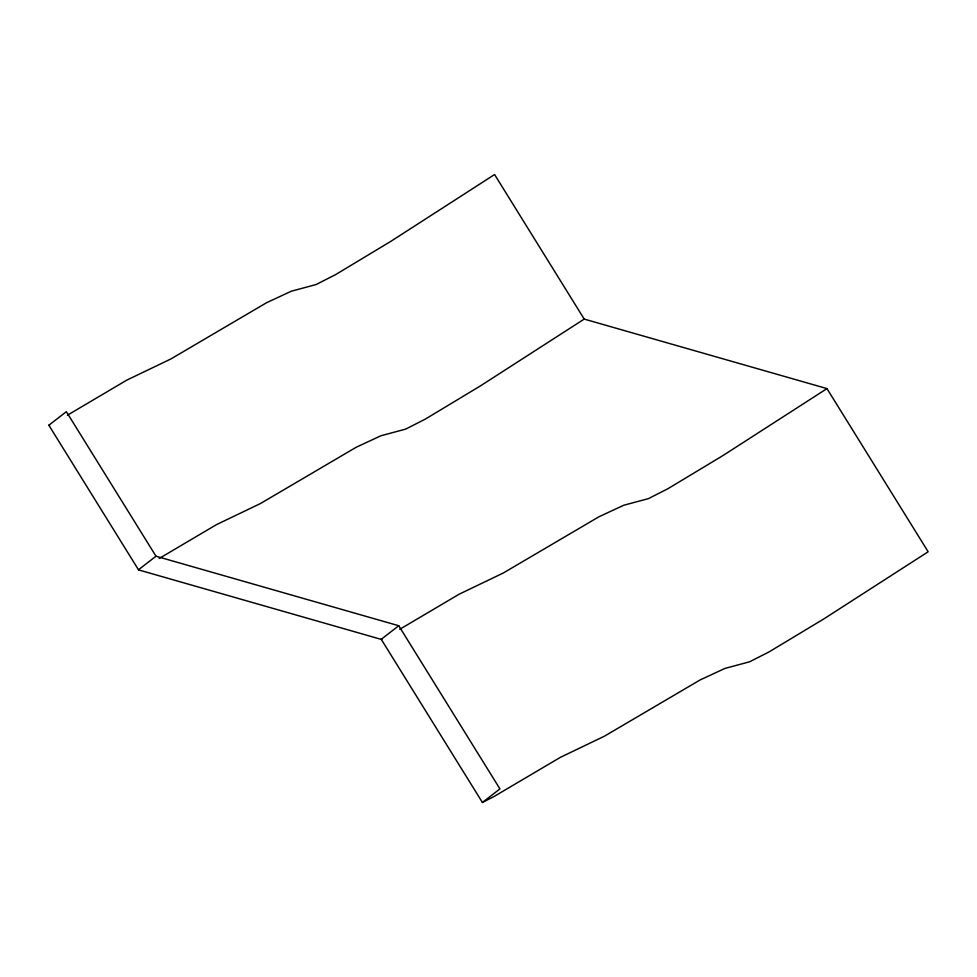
<?xml version="1.0" encoding="UTF-8"?>
<svg xmlns="http://www.w3.org/2000/svg" width="977" height="977" viewBox="0 0 977 977"><rect width="100%" height="100%" fill="white"/><g stroke="black" fill="none" stroke-linecap="round" stroke-linejoin="round"><path stroke-width="1.47" d="M139.186 569.75L138.478 569.774L48.85 425.227L66.363 411.683L155.99 556.218L398.75 625.732L499.931 788.903L482.418 802.459L381.238 639.288L398.75 625.732M138.478 569.774L155.99 556.218M482.418 802.459L494.02 796.536L560.395 757.334L604.421 736.194L700.13 679.943L724.922 668.427L749.615 661.795L769.131 651.867L824.136 618.734L928.15 551.773L826.969 388.602L584.209 319.088L480.195 386.049L425.19 419.182L405.675 429.111L380.981 435.742L356.19 447.258L260.48 503.521L216.454 524.649L159.202 558.465M826.969 388.602L722.956 455.563L667.95 488.695L648.435 498.624L623.741 505.256L598.95 516.772L503.24 573.035L459.214 594.163L399.776 629.286M67.389 415.225L126.827 380.114L170.853 358.974L266.562 302.723L291.354 291.207L316.047 284.563L335.563 274.635L390.568 241.514L494.582 174.541L584.209 319.088M48.85 425.227L49.558 425.215M381.238 639.288L381.946 639.263M138.624 569.909L381.372 639.422"/></g></svg>
